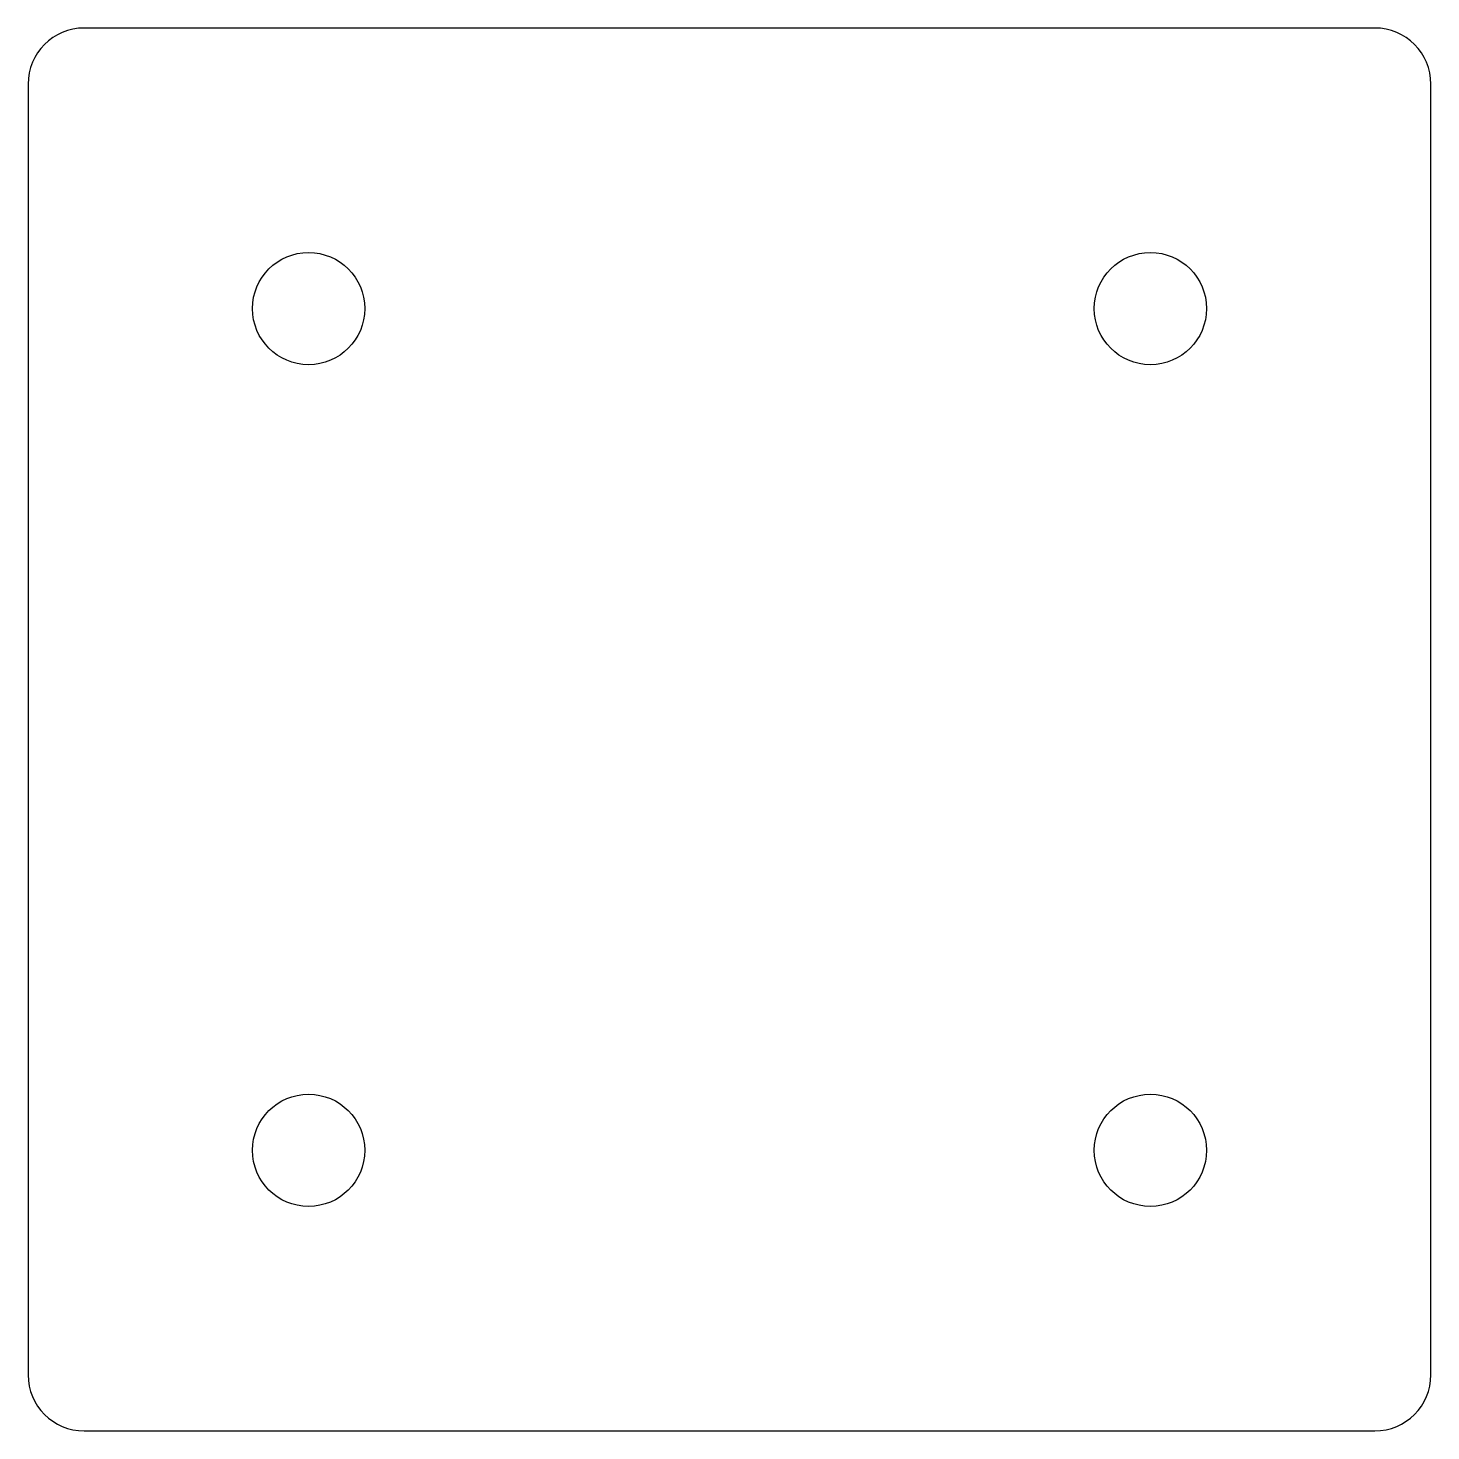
# Model space of a CAD drawing. Header units: millimetres. Extents: x 2138 to 2238, y 1850 to 1950.
import ezdxf

# ---------------------------------------------------------------- set-up
doc = ezdxf.new("R2010")
doc.units = ezdxf.units.MM

msp = doc.modelspace()

# ---------------------------------------------------------------- linework, layer by layer
for p, q in [((2234.25, 1949.6), (2142.25, 1949.6)), ((2138.25, 1945.6), (2138.25, 1853.6)), ((2238.25, 1853.6), (2238.25, 1945.6)), ((2142.25, 1849.6), (2234.25, 1849.6))]:
    msp.add_line(p, q)
for centre in [(2158.25, 1929.6), (2218.25, 1929.6), (2158.25, 1869.6), (2218.25, 1869.6)]:
    msp.add_circle(centre, 4)
for centre, start, end in [((2142.25, 1945.6), 90, 180), ((2234.25, 1945.6), 0, 90), ((2142.25, 1853.6), 180, 270), ((2234.25, 1853.6), 270, 0)]:
    msp.add_arc(centre, 4, start, end)

doc.saveas('drawing.dxf')
